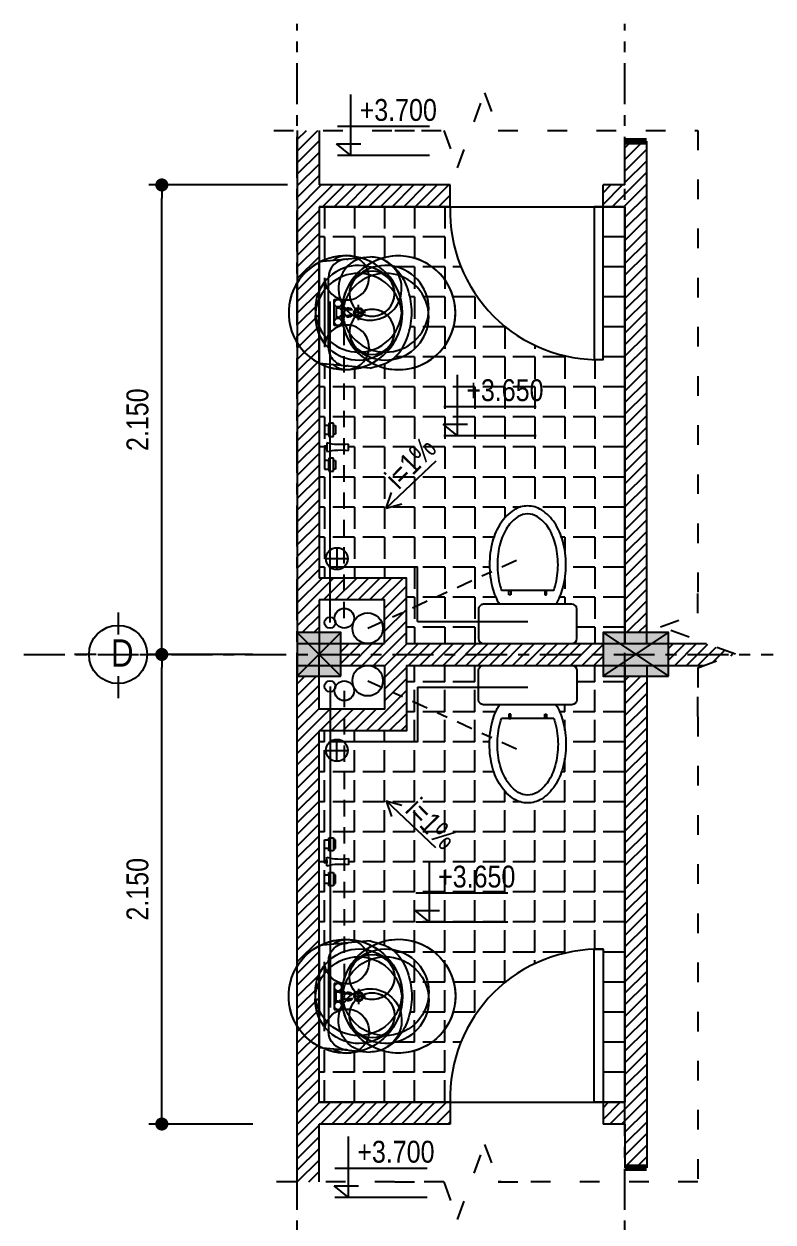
# Model space of a CAD drawing. Header units: millimetres. Extents: x -341 to 79, y 65 to 137.
# Drawn here: x -201.62 to -194.76, y 113.92 to 124.9 of the extents above; entities that cross this region are included whole.
import ezdxf

# ---------------------------------------------------------------- set-up
doc = ezdxf.new("R2010")
doc.units = ezdxf.units.MM
doc.header["$LTSCALE"] = 0.3
doc.header["$MEASUREMENT"] = 0
for name, pattern in [('ACAD_ISO03W100', [30, 12, -18]), ('CENTER', [2, 1.25, -0.25, 0.25, -0.25]), ('DASHDOTX2', [2, 1, -0.5, 0, -0.5]), ('DASHEDX2', [1.5, 1, -0.5])]:
    doc.linetypes.add(name, pattern=pattern)
doc.layers.get('0').update_dxf_attribs({"linetype": 'CONTINUOUS', "lineweight": 13})
doc.layers.get('DEFPOINTS').update_dxf_attribs({"linetype": 'CONTINUOUS', "lineweight": 13})
for name, color, linetype in [('CHU', 3, 'CONTINUOUS'), ('CHUSO', 141, 'CONTINUOUS'), ('HACTH', 8, 'CONTINUOUS'), ('HATCH', 8, 'CONTINUOUS'), ('KHUNG', 6, 'CONTINUOUS'), ('KT', 8, 'CONTINUOUS'), ('LAYER 1', 1, 'CONTINUOUS'), ('LAYER 7', 7, 'CONTINUOUS'), ('LAYER1', 1, 'CONTINUOUS'), ('LAYER3', 34, 'CONTINUOUS'), ('LAYER5', 5, 'CONTINUOUS'), ('LAYER7', 7, 'CONTINUOUS'), ('LAYER8', 8, 'CONTINUOUS'), ('ong', 5, 'CONTINUOUS'), ('THIETBI', 25, 'CONTINUOUS'), ('TUONG', 7, 'CONTINUOUS')]:
    doc.layers.add(name, color=color, linetype=linetype)
doc.styles.add('ATTR', font='romans.shx', dxfattribs={"width": 0.8, "height": 0.7})
doc.styles.add('HELVE-KT', font='VHELVCN.TTF')
doc.dimstyles.new('1-50', dxfattribs={"dimtxt": 0.2, "dimasz": 0.12, "dimexe": 0.12, "dimexo": 0.2, "dimgap": 0.12, "dimtad": 1, "dimdec": 3, "dimlfac": 0.5, "dimzin": 4, "dimdsep": 46, "dimtxsty": 'HELVE-KT', "dimblk1": 'DOT', "dimblk2": 'DOT', "dimsah": 1, "dimcen": -0.18, "dimadec": 3, "dimazin": 0, "dimtfac": 1, "dimtdec": 3, "dimtmove": 2, "dimatfit": 3, "dimldrblk": 'DOT', "dimfxl": 0, "dimtolj": 1, "dimtzin": 4, "dimarcsym": 0})

# ---------------------------------------------------------------- blocks, each defined once
blk = doc.blocks.new('TOILET')
at = {"layer": 'THIETBI', "linetype": 'Continuous'}
for p, q in [((2.25, 0), (-2.25, 0)), ((-2.5, -0.25), (-2.5, -1.75)), ((2.5, -1.75), (2.5, -0.25)), ((-2.25, -2), (2.25, -2)), ((-1.328885587445484, -2.699999999999932), (1.328885587445484, -2.699999999999989)), ((-0.9619002962733703, -2.476023252835319), (-0.9619002962733703, -2.701023903222449)), ((-0.8643275165757132, -2.476023252835319), (-0.9619002962733703, -2.476023252835319)), ((-0.9619002962733703, -2.701023903222449), (-0.8643275165757132, -2.701023903222449)), ((-0.8643275165757132, -2.701023903222449), (-0.8643275165757132, -2.476023252835319)), ((0.8619205168486133, -2.701023903222449), (0.8619205168486133, -2.476023252835319)), ((0.8619205168486133, -2.476023252835319), (0.959493296546043, -2.476023252835319)), ((0.959493296546043, -2.701023903222449), (0.8619205168486133, -2.701023903222449)), ((0.959493296546043, -2.476023252835319), (0.959493296546043, -2.701023903222449))]:
    blk.add_line(p, q, dxfattribs=at)
for centre, radius, start, end in [((-2.25, -0.25), 0.25, 90, 180), ((2.25, -0.25), 0.25, 0, 90), ((-2.25, -1.75), 0.25, 180, 270), ((2.25, -1.75), 0.25, 270, 0), ((1.337938406279363, -3.661379033137678), 3.234819193328465, 149.0965747149677, 164.9268623414033), ((-1.337938406280728, -3.661379033138246), 3.234819193329836, 15.07313765860166, 30.90342528502951), ((2.637457049974273, -4.011362538314529), 4.580641306093185, 164.9268623414104, 180.0000000000054), ((2.637457049974046, -4.011362538315211), 4.180641306093212, 164.9268623413889, 179.9999999999965), ((1.337938406279363, -3.661379033137166), 2.834819193328285, 160.1759760614096, 164.9268623413951), ((-1.337938406280728, -3.661379033138019), 2.834819193329868, 15.07313765856473, 19.82402393859776), ((-2.637457049976319, -4.011362538315325), 4.180641306095254, 5.063761851311246e-12, 15.07313765857124), ((-2.637457049976319, -4.0113625383147), 4.580641306095231, 359.9999999999972, 15.07313765858606), ((2.637457049976774, -4.011362538314927), 4.580641306095572, 180, 195.0731376585856), ((2.637457049976547, -4.011362538314529), 4.180641306095595, 180.0000000000051, 195.0731376585643), ((-2.6374570499745, -4.011362538314586), 4.180641306093665, 344.9268623413959, 359.9999999999953), ((-2.637457049974728, -4.011362538315325), 4.580641306093639, 344.9268623414112, 5.332585182154509e-12), ((1.337938406280728, -4.361346043491835), 3.234819193329827, 195.0731376585933, 213.0315475788831), ((1.337938406280728, -4.361346043491494), 2.834819193329956, 195.0731376585625, 213.0315475788917), ((-1.337938406279591, -4.36134604349229), 2.834819193328596, 326.9684524211129, 344.9268623413986), ((-1.337938406279591, -4.361346043492233), 3.234819193328677, 326.9684524211115, 344.9268623414048), ((0.5168646681931932, -4.895200544554314), 1.85545066632798, 213.0315475788863, 237.5002250693021), ((-0.5168646681929658, -4.89520054455437), 1.855450666327776, 302.4997749306895, 326.968452421117), ((0.5168646681929658, -4.8952005445542), 2.255450666327983, 213.0315475788855, 237.5002250693039), ((0, -5.706522592530462), 0.8934774074695488, 237.5002250693035, 270), ((0, -5.706522592530519), 0.8934774074695326, 270, 302.4997749306894), ((-0.5168646681929658, -4.8952005445542), 2.255450666327892, 302.4997749306941, 326.9684524211124), ((0, -5.706522592530348), 1.293477407469652, 237.5002250693031, 270), ((0, -5.706522592530519), 1.293477407469453, 270, 302.4997749307029)]:
    blk.add_arc(centre, radius, start, end, dxfattribs=at)
blk = doc.blocks.new('la')
at = {"layer": 'THIETBI', "linetype": 'Continuous'}
for p, q in [((-5933.44379870165, 607096.9278938042), (-5954.657236116378, 607330.2757053494)), ((-5700.095987156405, 607309.1017654629), (-5700.095987156405, 607252.294578268)), ((-5445.534738199225, 607330.2757053494), (-5466.748175613953, 607096.9278938042)), ((-5700.095987156405, 607278.0555106837), (-5734.787105645424, 607278.0555106837)), ((-5710.190800530276, 607249.5658061604), (-5715.470036458595, 607195.7922466656)), ((-5665.404868668316, 607278.0555106837), (-5700.095987156405, 607278.0555106837)), ((-5684.721937854214, 607195.7922466656), (-5690.001173785327, 607249.5658061604)), ((-5944.168579871206, 607224.2085182804), (-5944.168579871206, 607229.5737794738)), ((-5759.493611915408, 607200.4494683815), (-5715.012812269291, 607200.4494683815)), ((-5759.493611915408, 607183.478718451), (-5759.493611915408, 607200.4494683815)), ((-5719.692424225992, 607191.9640934139), (-5727.825761422886, 607191.9640934139)), ((-5685.179162046312, 607200.4494683815), (-5640.698362400195, 607200.4494683815)), ((-5672.366212892717, 607191.9640934139), (-5680.499550089611, 607191.9640934139)), ((-5640.698362400195, 607200.4494683815), (-5640.698362400195, 607183.478718451)), ((-5456.023394444397, 607229.5737794738), (-5456.023394444397, 607224.2085182804)), ((-5700.095987156405, 607139.3547686327), (-5859.314830218813, 607139.3547686327)), ((-5759.493611915408, 607166.5079685205), (-5759.493611915408, 607183.478718451)), ((-5700.095987156405, 607166.5079685205), (-5759.493611915408, 607166.5079685205)), ((-5727.825761422886, 607174.9933434834), (-5672.366212892717, 607174.9933434834)), ((-5725.552112052588, 607183.478718451), (-5716.678920921309, 607183.478718451)), ((-5640.698362400195, 607166.5079685205), (-5700.095987156405, 607166.5079685205)), ((-5540.87714409679, 607139.3547686327), (-5700.095987156405, 607139.3547686327)), ((-5674.639862261152, 607183.478718451), (-5683.513053392431, 607183.478718451)), ((-5640.698362400195, 607183.478718451), (-5640.698362400195, 607166.5079685205)), ((-5466.748175613953, 607096.9278938042), (-5933.44379870165, 607096.9278938042)), ((-5859.31483021858, 607122.3840186977), (-5540.877144096539, 607122.3840186978))]:
    blk.add_line(p, q, dxfattribs=at)
for centre, radius in [((-5700.095987156172, 607278.0555106841), 21.21343741315687), ((-5700.095987156172, 607278.0555106841), 16.9707499305255), ((-5742.522861982834, 607183.4787184515), 16.9707499305255), ((-5657.669112330441, 607183.4787184515), 16.9707499305255)]:
    blk.add_circle(centre, radius, dxfattribs=at)
for centre, radius, start, end in [((-5716.921617746491, 607277.7234812875), 198.3889853030901, 106.8298526196501, 126.1394149328383), ((-5698.920439606671, 607218.2127808502), 260.5626604476124, 90, 106.8298526196501), ((-5698.920439606671, 607218.2127808502), 260.5626604477563, 73.17014738034992, 90), ((-5680.919261464987, 607277.7234812875), 198.3889853030873, 53.86058506716174, 73.17014738034992), ((-5744.464750194129, 607315.4400154066), 151.686082919052, 126.1394149328383, 150.4377224630194), ((-5653.376129020144, 607315.4400154066), 151.686082919055, 29.56227753698059, 53.86058506716174), ((-5786.622446788613, 607339.3522209723), 103.2189295367069, 150.4377224630194, 180), ((-5611.218432424728, 607339.3522209723), 103.2189295367252, 0, 29.56227753698059), ((-5809.756896741826, 607330.2757053499), 144.9003393737205, 180, 190.3888578116886), ((-5786.622446788613, 607339.3522209723), 103.2189295367414, 180, 209.5622775369806), ((-5611.218432424728, 607339.3522209723), 103.2189295367332, 330.4377224630194, 0), ((-5744.464750194129, 607363.2644265287), 151.6860829190531, 209.5622775369806, 233.8605850671617), ((-5700.095987156172, 607232.2578273343), 20.03675093646151, 59.74728664221707, 120.2527133577829), ((-5653.376129020144, 607363.2644265287), 151.686082919052, 306.1394149328383, 330.4377224630194), ((-5859.31483021858, 607224.2085182809), 84.85374965263226, 180, 270), ((-5716.921617746491, 607400.9809606525), 198.3889853029024, 233.8605850671617, 253.1701473803499), ((-5698.920439606671, 607460.4916610897), 260.5626604475996, 253.1701473803499, 266.458658478582), ((-5719.692424225759, 607196.2067809005), 4.242687482640058, 270, 354.3929373133142), ((-5698.920439606671, 607460.4916610897), 260.5626604477354, 273.0264019199498, 286.8298526196501), ((-5680.499550089378, 607196.2067809005), 4.242687482625124, 185.6070626866857, 270), ((-5680.919261464987, 607400.9809606525), 198.3889853030186, 286.8298526196501, 306.1394149328383), ((-5540.877144096557, 607224.2085182809), 84.85374965263226, 270, 0), ((-5859.31483021858, 607224.2085182809), 101.8244995831652, 218.2452544057623, 270), ((-5540.877144096557, 607224.2085182809), 101.8244995831627, 270, 321.7547455942377)]:
    blk.add_arc(centre, radius, start, end, dxfattribs=at)
blk.add_spline([(-5445.534738204817, 607330.275705352), (-5488.399266112272, 607435.7992354915), (-5558.166908814947, 607489.0372223724), (-5649.338553096775, 607517.3672669327), (-5750.853421221862, 607517.367266933), (-5842.025065503458, 607489.0372223728), (-5911.792708206598, 607435.7992354913), (-5950.069890455718, 607366.4471325721), (-5954.657236119176, 607330.275705352)], degree=3, dxfattribs=at)
blk = doc.blocks.new('WALFCT1T')
for p, q in [((-5.5, -1), (-5, -1)), ((-5.5, -2), (-5.5, -1)), ((-2.5, -2), (-5.5, -2)), ((-5, -2), (-5, -2.5)), ((-5, -2.5), (-3, -2.5)), ((-3, -1), (-2.5, -1)), ((-3, -2.5), (-3, -2)), ((-2.5, -1), (-2.5, -2)), ((-1, -0.5), (1, -0.5)), ((2.5, -1), (3, -1)), ((2.5, -2), (2.5, -1)), ((5.5, -2), (2.5, -2)), ((3, -2), (3, -2.5)), ((3, -2.5), (5, -2.5)), ((5, -1), (5.5, -1)), ((5, -2.5), (5, -2)), ((5.5, -1), (5.5, -2)), ((0.75, -5.5), (-0.75, -5.5))]:
    blk.add_line(p, q)
for points in [[(-3, 0), (-3, -1), (-5, -1), (-5, 0)], [(-0.25, -0.5), (-0.25, 0), (0.25, 0), (0.25, -0.5)], [(5, 0), (5, -1), (3, -1), (3, 0)]]:
    blk.add_lwpolyline(points, close=True)
for centre, radius, start, end in [((-13.26580000000001, -3.619500000000016), 12.65625, 351.4554000000001, 14.26943), ((13.26579999999998, -3.619500000000016), 12.65624, 165.7306, 188.5446)]:
    blk.add_arc(centre, radius, start, end)
at = {"style": 'ATTR', "width": 0.8, "flags": 9}
blk.add_attdef('ESTCODE', (0, 0), '', height=0.7, dxfattribs=at)
blk = doc.blocks.new('_DOT')
at = {"color": 0, "linetype": 'ByBlock'}
blk.add_line((-0.5, 0), (-1, 0), dxfattribs=at)
at = {"color": 0, "linetype": 'ByBlock', "const_width": 0.5}
blk.add_lwpolyline([(-0.25, 0, 1), (0.25, 0, 1)], format="xyb", close=True, dxfattribs=at)
blk = doc.blocks.new('*D56')
at = {"layer": 'DEFPOINTS', "color": 0, "lineweight": -2, "ltscale": 5}
for p in [(-200.3608804230507, 119.1224448244695), (-199.3268594766605, 119.1224448244695), (-199.3268594766605, 114.8224448245393)]:
    blk.add_point(p, dxfattribs=at)
at = {"layer": 'LAYER 1', "color": 0, "lineweight": -2, "ltscale": 5}
for p, q in [((-199.5268594766605, 119.1224448244695), (-200.4808804230507, 119.1224448244695)), ((-200.3608804230507, 114.9424448245393), (-200.3608804230507, 119.0024448244695)), ((-199.5268594766605, 114.8224448245393), (-200.4808804230507, 114.8224448245393))]:
    blk.add_line(p, q, dxfattribs=at)
at = {"layer": 'LAYER 1', "color": 0, "lineweight": -2, "ltscale": 5, "xscale": 0.12, "yscale": 0.12, "zscale": 0.12}
for p, rotation in [((-200.3608804230507, 119.1224448244695), 90), ((-200.3608804230507, 114.8224448245393), 270)]:
    blk.add_blockref('_DOT', p, dxfattribs=dict(at, rotation=rotation))
at = {"layer": 'LAYER 1', "color": 0, "ltscale": 5, "insert": (-200.5830137563841, 116.9724448245044), "char_height": 0.2, "attachment_point": 5, "rotation": 90, "style": 'HELVE-KT'}
blk.add_mtext('\\A1;2.150', dxfattribs=at)
blk = doc.blocks.new('*D57')
at = {"layer": 'DEFPOINTS', "color": 0, "lineweight": -2, "ltscale": 5}
for p in [(-200.3608804230507, 123.4224448246325), (-199.0106890006618, 123.4224448246325), (-199.3268594766605, 119.1224448244695)]:
    blk.add_point(p, dxfattribs=at)
at = {"layer": 'LAYER 1', "color": 0, "lineweight": -2, "ltscale": 5}
for p, q in [((-199.2106890006618, 123.4224448246325), (-200.4808804230507, 123.4224448246325)), ((-200.3608804230507, 119.2424448244695), (-200.3608804230507, 123.3024448246325)), ((-199.5268594766605, 119.1224448244695), (-200.4808804230507, 119.1224448244695))]:
    blk.add_line(p, q, dxfattribs=at)
at = {"layer": 'LAYER 1', "color": 0, "lineweight": -2, "ltscale": 5, "xscale": 0.12, "yscale": 0.12, "zscale": 0.12}
for p, rotation in [((-200.3608804230507, 123.4224448246325), 90), ((-200.3608804230507, 119.1224448244695), 270)]:
    blk.add_blockref('_DOT', p, dxfattribs=dict(at, rotation=rotation))
at = {"layer": 'LAYER 1', "color": 0, "ltscale": 5, "insert": (-200.5830137563841, 121.2724448245509), "char_height": 0.2, "attachment_point": 5, "rotation": 90, "style": 'HELVE-KT'}
blk.add_mtext('\\A1;2.150', dxfattribs=at)

msp = doc.modelspace()

# ---------------------------------------------------------------- hatches: boundary and pattern name
at = {"layer": 'HATCH', "ltscale": 5}
h = msp.add_hatch(dxfattribs=at)
h.set_pattern_fill('ANSI31', color=256, scale=0.6, style=0)
h.set_pattern_definition([(45, (-199.1207588231676, 114.2923086687599), (-0.05303300858899106, 0.05303300858899106), [])])
h.paths.add_polyline_path([(-198.1207588232694, 119.8224448245975), (-198.9207588231996, 119.8224448246557), (-198.9207588232141, 123.222444824679), (-197.7207588232461, 123.2224448247372), (-197.7207588232316, 123.4224448246325), (-198.9207588231996, 123.4224448246325), (-198.9207588232141, 123.9222299846962), (-199.1207588231676, 123.9222299846962), (-199.1207588231385, 119.3224448245975), (-198.9207588232141, 119.3224448245393), (-198.9207588231996, 119.6224448245859), (-198.3207588232374, 119.6224448245859), (-198.3207588232374, 119.2224448245626), (-198.7207588231297, 119.2224448245626), (-198.7207588231297, 119.0224448244928), (-198.3207588232083, 119.0224448244928), (-198.3207588232374, 118.6224448244695), (-198.9207588232141, 118.6224448244695), (-198.9207588231996, 118.9224448246325), (-199.120758823153, 118.9224448246325), (-199.1207588231385, 114.2923086687599), (-198.9207588231996, 114.2923086687599), (-198.9207588231996, 114.8224448245975), (-197.7207588232461, 114.8224448245393), (-197.7207588232461, 115.0224448244928), (-198.9207588232141, 115.022444824551), (-198.9207588231996, 118.4224448245743), (-198.120758823284, 118.4224448245743), (-198.1207588232694, 119.022444824551), (-196.3207588232083, 119.0224448244346), (-196.3207588232229, 119.2224448245626), (-198.120758823284, 119.2224448246208)])
h.paths.add_polyline_path([(-195.9207588231996, 118.9224448246325), (-196.1207588231676, 118.9224448246325), (-196.1207588231676, 115.0224448244928), (-196.320758823121, 115.0224448244928), (-196.3207588231064, 114.8224448245975), (-196.120758823153, 114.8224448245393), (-196.120758823153, 114.422444824516), (-195.9207588231996, 114.422444824516), (-195.9207588231996, 114.8224448245393)])
h.paths.add_polyline_path([(-195.9207588231996, 123.4224448246325), (-195.9207588231996, 123.822444824714), (-196.120758823153, 123.8224448245975), (-196.120758823153, 123.4224448246907), (-196.3207588231064, 123.4224448245743), (-196.3207588230919, 123.2224448245626), (-196.1207588231385, 123.2224448245044), (-196.120758823153, 119.3224448245393), (-195.920758823185, 119.3224448245393)])
h.paths.add_polyline_path([(-195.3728885183421, 119.2224448245626), (-195.7207588232461, 119.2224448245626), (-195.7207588232461, 119.022444824551), (-195.3938615766868, 119.0224448244928), (-195.1086273055892, 119.1262616089454)])
at = {"layer": 'LAYER8', "lineweight": -2, "ltscale": 0.08}
h = msp.add_hatch(color=256, dxfattribs=at)
h.paths.add_polyline_path([(-198.9207588230832, 119.1224448245859), (-199.1207588230366, 119.3224448244229), (-199.120758823153, 118.922444824516)])
h.paths.add_polyline_path([(-198.9207588231996, 119.1224448245859), (-199.1207588230366, 118.9224448246325), (-198.7207588228969, 118.9224448246325)])
h.paths.add_polyline_path([(-198.7207588231297, 119.3224448244229), (-198.9207588230832, 119.1224448245859), (-198.7207588231297, 118.9224448246325)])
h.paths.add_polyline_path([(-198.7207588231297, 119.3224448245393), (-199.1207588230366, 119.3224448245393), (-198.9207588230832, 119.1224448245859)])
h = msp.add_hatch(color=256, dxfattribs=at)
h.paths.add_polyline_path([(-196.3207588231064, 119.3224448245393), (-196.3207588233393, 118.922444824516), (-196.0207588232927, 119.1224448245859)])
h.paths.add_polyline_path([(-196.0207588232927, 119.1224448245859), (-195.7207588232461, 119.3224448245393), (-196.3207588231064, 119.3224448245393)])
h.paths.add_polyline_path([(-196.3207588232229, 118.9224448246325), (-195.7207588231297, 118.9224448246325), (-196.0207588232927, 119.1224448245859)])
h.paths.add_polyline_path([(-196.0207588231763, 119.1224448245859), (-195.7207588231297, 118.922444824516), (-195.7207588231297, 119.3224448245393)])
at = {"layer": 'THIETBI', "ltscale": 5}
h = msp.add_hatch(dxfattribs=at)
h.set_pattern_fill('ANGLE', color=256, angle=90, style=0)
h.set_pattern_definition([(270, (-196.120758823153, 123.222444824679), (-0.275, 1.683889348827611e-17), [0.2, -0.075]), (180, (-196.120758823153, 123.222444824679), (0, 0.275), [0.2, -0.075])])
edge = h.paths.add_edge_path()
edge.add_line((-198.1207588232694, 119.222444824679), (-198.1207588232694, 119.8224448247722))
edge.add_line((-198.1207588232694, 119.8224448246557), (-198.9207588231996, 119.8224448246557))
edge.add_line((-198.9207588231996, 119.8224448246557), (-198.9207588230832, 121.7874870947937))
edge.add_line((-198.9207588230832, 121.7874870947937), (-198.4541339075998, 121.7450666454762))
edge.add_spline(control_points=[(-198.4541339075998, 121.7450666454762), (-198.3779729503779, 121.7649929079136), (-198.2431285638934, 121.8002727250943), (-198.1249771525957, 121.9721152233334), (-198.0697864522565, 122.1549235443028), (-198.0699415945321, 122.3529879027421), (-198.1245550654469, 122.5383371592408), (-198.2306922180917, 122.6811570879447), (-198.3523873980496, 122.7555877287315), (-198.4297492262315, 122.761460511517), (-198.4541339075998, 122.7633116303852)], knot_values=[0, 0, 0, 0, 113.8972482804107, 201.6571891156827, 297.1289658135357, 398.6438339386224, 494.115610636184, 581.8755514722499, 661.0895455658089, 697.5507014357958, 697.5507014357958, 697.5507014357958, 697.5507014357958], degree=3, periodic=0)
edge.add_line((-198.4541339075998, 122.7633116303852), (-198.920758823316, 122.7208911809514))
edge.add_line((-198.920758823316, 122.7208911809514), (-198.920758823316, 123.222444824679))
edge.add_line((-198.920758823316, 123.222444824679), (-197.7207588232461, 123.222444824679))
edge.add_arc((-196.3607588231437, 123.1824448247582), 1.360588108263953, 538.3153156843376, 631.6846843193015)
edge.add_line((-196.3207588231064, 121.8224448245393), (-196.3207588232229, 123.2224448245626))
edge.add_line((-196.3207588232229, 123.222444824679), (-196.120758823153, 123.222444824679))
edge.add_line((-196.120758823153, 123.222444824679), (-196.120758823153, 119.3224448246557))
edge.add_line((-196.120758823153, 119.3224448246557), (-196.3207588232229, 119.3224448246557))
edge.add_line((-196.3207588232229, 119.3224448245393), (-196.3207588232229, 119.2224448245626))
edge.add_line((-196.3207588232229, 119.2224448245626), (-196.6014134482587, 119.2224448245626))
edge.add_ellipse((-196.6053516948935, 119.2674448247209), major_axis=(-0.03181980519183321, -0.03181980519183321), ratio=0.9999999987998788, start_angle=45.00000003438093, end_angle=134.9999999656191)
edge.add_line((-196.5603516947351, 119.267444825303), (-196.5603516950844, 119.5374448253216))
edge.add_ellipse((-196.6053516948935, 119.5374448247396), major_axis=(-0.03181980515364558, -0.03181980515364557), ratio=0.9999999986131138, start_angle=134.9999999602686, end_angle=225.0000000397314)
edge.add_line((-196.6053516954755, 119.5824448247815), (-196.75157521587, 119.5824448247815))
edge.add_ellipse((-197.2511806082087, 119.8814930508753), major_axis=(-0.4117252673805351, -0.411725267380535), ratio=0.9999999968645723, start_angle=104.0965746727707, end_angle=119.9268622637728)
edge.add_ellipse((-197.4850939641813, 119.9444900817845), major_axis=(-0.5830204568924238, -0.5830204568924233), ratio=0.999999998837754, start_angle=119.9268623122063, end_angle=134.9999999667041)
edge.add_ellipse((-197.4850939641813, 119.9444900817845), major_axis=(-0.5830204568924255, 0.5830204568924255), ratio=0.9999999988377523, start_angle=225.0000000332959, end_angle=240.0731376877937)
edge.add_ellipse((-197.2511806082087, 120.0074871126937), major_axis=(-0.4117252656655092, -0.4117252656655091), ratio=0.9999999969642844, start_angle=150.0731375861138, end_angle=168.0315475479937)
edge.add_ellipse((-197.1033873353493, 120.1035809229735), major_axis=(-0.2870720030291142, -0.2870720030291141), ratio=0.9999999990923838, start_angle=168.0315475713212, end_angle=192.5002250834314)
edge.add_ellipse((-197.0103516950378, 120.2496188916641), major_axis=(-0.1646327962888779, -0.1646327962888779), ratio=0.9999999992607727, start_angle=192.5002250840912, end_angle=225.0000000211773)
edge.add_ellipse((-197.0103516950378, 120.2496188916641), major_axis=(-0.1646327962888779, 0.1646327962888779), ratio=0.9999999992607727, start_angle=314.9999999788227, end_angle=347.4997749159088)
edge.add_ellipse((-196.9173160547264, 120.1035809229735), major_axis=(-0.2870720030291142, 0.2870720030291142), ratio=0.9999999990923826, start_angle=347.4997749165686, end_angle=371.9684524286787)
edge.add_ellipse((-196.769522781867, 120.0074871126937), major_axis=(-0.4117252656655093, 0.4117252656655093), ratio=0.9999999969642842, start_angle=11.96845245200624, end_angle=29.92686241388616)
edge.add_ellipse((-196.5356094258944, 119.9444900817845), major_axis=(-0.5830204568924238, -0.5830204568924233), ratio=0.999999998837754, start_angle=-60.07313768779372, end_angle=-45.0000000332959)
edge.add_ellipse((-196.5356094258944, 119.9444900817845), major_axis=(-0.5830204568924255, 0.5830204568924255), ratio=0.9999999988377523, start_angle=45.00000003329593, end_angle=60.07313768779376)
edge.add_ellipse((-196.769522781867, 119.8814930508753), major_axis=(-0.4117252673805337, 0.4117252673805337), ratio=0.9999999968645755, start_angle=60.07313773622711, end_angle=75.90342532722924)
edge.add_line((-197.2691281742057, 119.5824448247815), (-197.415351695415, 119.5824448247815))
edge.add_ellipse((-197.4153516951822, 119.5374448247396), major_axis=(-0.03181980519183321, -0.03181980519183321), ratio=0.9999999987998788, start_angle=225.0000000343809, end_angle=314.9999999656191)
edge.add_line((-197.4603516952241, 119.5374448228769), (-197.4603516952241, 119.2674448268164))
edge.add_ellipse((-197.4153516951822, 119.2674448247209), major_axis=(-0.03181980519183319, 0.03181980519183319), ratio=0.9999999987998787, start_angle=45.00000003438094, end_angle=134.9999999656191)
edge.add_line((-197.4192899421662, 119.222444824679), (-198.1207588232694, 119.222444824679))
edge = h.paths.add_edge_path(flags=16)
edge.add_ellipse((-198.7252099345544, 121.5506195036371), major_axis=(-0.3579728083656821, 0.3579728083656821), ratio=0.999999999898956, start_angle=120.73057000353941, end_angle=143.5446000034201, ccw=False)
edge.add_line((-198.8499899346255, 121.0599882748585), (-198.8499899345091, 121.0299875031134))
edge.add_line((-198.8499899345091, 121.0299875031134), (-198.8699899346441, 121.0299875031134))
edge.add_line((-198.8699899346441, 121.0299875031134), (-198.8699899346441, 121.0099875030948))
edge.add_line((-198.8699899346441, 121.0099875030948), (-198.8499899347419, 121.0099875030948))
edge.add_line((-198.8499899347419, 121.0099875030948), (-198.8499899346255, 120.9799863213349))
edge.add_ellipse((-198.7252099345544, 120.4893555025712), major_axis=(-0.3579725254098162, -0.3579725254098162), ratio=0.999999999893888, start_angle=216.4554000032152, end_angle=239.2693999915702, ccw=False)
edge.add_line((-198.6499899344392, 120.9899857291395), (-198.6499860847009, 121.0499894213073))
h.paths.add_polyline_path([(-198.7699899346674, 121.2199875032904), (-198.789989934686, 121.2199875032904), (-198.789989934686, 121.239987503309), (-198.8299899346069, 121.239987503309), (-198.8299899346069, 121.2199875032904), (-198.8699899346441, 121.2199875032904), (-198.8699899346441, 121.1399875032159), (-198.8299899346069, 121.1399875032159), (-198.8299899346069, 121.1199875031973), (-198.789989934686, 121.1199875031973), (-198.789989934686, 121.1399875032159), (-198.769989934551, 121.1399875032159)], flags=16)
h.paths.add_polyline_path([(-198.7699899346674, 120.8999875029924), (-198.789989934686, 120.8999875029924), (-198.789989934686, 120.919987503011), (-198.8299899346069, 120.919987503011), (-198.8299899346069, 120.8999875029924), (-198.8699899346441, 120.8999875029924), (-198.8699899346441, 120.8199875029179), (-198.8299899346069, 120.8199875029179), (-198.8299899346069, 120.7999875028992), (-198.789989934686, 120.7999875028992), (-198.7899899345696, 120.8199875029179), (-198.7699899344346, 120.8199875029179)], flags=16)
h.paths.add_polyline_path([(-198.7574160808338, 120.100194398002, 1), (-198.7574160808338, 119.9001943979321, 1)], flags=16)
h = msp.add_hatch(dxfattribs=at)
h.set_pattern_fill('ANGLE', color=256, angle=90, style=0)
h.set_pattern_definition([(90, (-196.120758823153, 115.0224448244928), (-0.275, 1.683889348827611e-17), [0.2, -0.075]), (180, (-196.120758823153, 115.0224448244928), (-3.367778697655222e-17, -0.275), [0.2, -0.075])])
edge = h.paths.add_edge_path()
edge.add_line((-198.1207588232694, 119.0224448244928), (-198.1207588232694, 118.4224448243996))
edge.add_line((-198.1207588232694, 118.422444824516), (-198.9207588231996, 118.422444824516))
edge.add_line((-198.9207588231996, 118.422444824516), (-198.9207588230832, 116.4574025543781))
edge.add_line((-198.9207588230832, 116.4574025543781), (-198.4541339075998, 116.4998230036956))
edge.add_spline(control_points=[(-198.4541339075998, 116.4998230036956), (-198.3779729503779, 116.4798967412582), (-198.2431285638934, 116.4446169240775), (-198.1249771525957, 116.2727744258383), (-198.0697864522565, 116.089966104869), (-198.0699415945321, 115.8919017464297), (-198.1245550654469, 115.706552489931), (-198.2306922180917, 115.5637325612271), (-198.3523873980496, 115.4893019204403), (-198.4297492262315, 115.4834291376548), (-198.4541339075998, 115.4815780187866)], knot_values=[0, 0, 0, 0, 113.8972482804107, 201.6571891156827, 297.1289658135357, 398.6438339386224, 494.115610636184, 581.8755514722499, 661.0895455658089, 697.5507014357958, 697.5507014357958, 697.5507014357958, 697.5507014357958], degree=3, periodic=0)
edge.add_line((-198.4541339075998, 115.4815780187866), (-198.920758823316, 115.5239984682204))
edge.add_line((-198.920758823316, 115.5239984682204), (-198.920758823316, 115.0224448244928))
edge.add_line((-198.920758823316, 115.0224448244928), (-197.7207588232461, 115.0224448244928))
edge.add_arc((-196.3607588231437, 115.0624448244136), 1.360588108263953, 88.31531568069852, 181.6846843156624, ccw=False)
edge.add_line((-196.3207588231064, 116.4224448246325), (-196.3207588232229, 115.0224448246092))
edge.add_line((-196.3207588232229, 115.0224448244928), (-196.120758823153, 115.0224448244928))
edge.add_line((-196.120758823153, 115.0224448244928), (-196.120758823153, 118.922444824516))
edge.add_line((-196.120758823153, 118.922444824516), (-196.3207588232229, 118.922444824516))
edge.add_line((-196.3207588232229, 118.9224448246325), (-196.3207588232229, 119.0224448246092))
edge.add_line((-196.3207588232229, 119.0224448246092), (-196.6014134482587, 119.0224448246092))
edge.add_ellipse((-196.6053516948935, 118.9774448244509), major_axis=(-0.03181980519183321, 0.03181980519183321), ratio=0.9999999987998788, start_angle=225.0000000343809, end_angle=314.99999996561905, ccw=False)
edge.add_line((-196.5603516947351, 118.9774448238688), (-196.5603516950844, 118.7074448238502))
edge.add_ellipse((-196.6053516948935, 118.7074448244322), major_axis=(-0.03181980515364558, 0.03181980515364557), ratio=0.9999999986131138, start_angle=134.9999999602686, end_angle=225.0000000397314, ccw=False)
edge.add_line((-196.6053516954755, 118.6624448243903), (-196.75157521587, 118.6624448245067))
edge.add_ellipse((-197.2511806082087, 118.3633965982964), major_axis=(-0.4117252673805351, 0.411725267380535), ratio=0.9999999968645723, start_angle=240.07313773622718, end_angle=255.9034253272293, ccw=False)
edge.add_ellipse((-197.4850939641813, 118.3003995673873), major_axis=(-0.5830204568924238, 0.5830204568924233), ratio=0.999999998837754, start_angle=225.0000000332959, end_angle=240.0731376877937, ccw=False)
edge.add_ellipse((-197.4850939641813, 118.3003995673873), major_axis=(-0.5830204568924255, -0.5830204568924255), ratio=0.9999999988377523, start_angle=119.92686231220631, end_angle=134.9999999667041, ccw=False)
edge.add_ellipse((-197.2511806082087, 118.2374025364781), major_axis=(-0.4117252656655092, 0.4117252656655091), ratio=0.9999999969642844, start_angle=191.9684524520063, end_angle=209.9268624138862, ccw=False)
edge.add_ellipse((-197.1033873353493, 118.1413087261982), major_axis=(-0.2870720030291142, 0.2870720030291141), ratio=0.9999999990923838, start_angle=167.4997749165686, end_angle=191.9684524286788, ccw=False)
edge.add_ellipse((-197.0103516950378, 117.9952707575077), major_axis=(-0.1646327962888779, 0.1646327962888779), ratio=0.9999999992607727, start_angle=134.9999999788227, end_angle=167.4997749159088, ccw=False)
edge.add_ellipse((-197.0103516950378, 117.9952707575077), major_axis=(-0.1646327962888779, -0.1646327962888779), ratio=0.9999999992607727, start_angle=12.500225084091198, end_angle=45.0000000211773, ccw=False)
edge.add_ellipse((-196.9173160547264, 118.1413087261982), major_axis=(-0.2870720030291142, -0.2870720030291142), ratio=0.9999999990923826, start_angle=-11.968452428678688, end_angle=12.500225083431417, ccw=False)
edge.add_ellipse((-196.769522781867, 118.2374025364781), major_axis=(-0.4117252656655093, -0.4117252656655093), ratio=0.9999999969642842, start_angle=330.07313758611383, end_angle=348.03154754799374, ccw=False)
edge.add_ellipse((-196.5356094258944, 118.3003995673873), major_axis=(-0.5830204568924238, 0.5830204568924233), ratio=0.999999998837754, start_angle=405.0000000332959, end_angle=420.07313768779375, ccw=False)
edge.add_ellipse((-196.5356094258944, 118.3003995673873), major_axis=(-0.5830204568924255, -0.5830204568924255), ratio=0.9999999988377523, start_angle=299.92686231220625, end_angle=314.9999999667041, ccw=False)
edge.add_ellipse((-196.769522781867, 118.3633965982964), major_axis=(-0.4117252673805337, -0.4117252673805337), ratio=0.9999999968645755, start_angle=284.09657467277077, end_angle=299.9268622637729, ccw=False)
edge.add_line((-197.2691281742057, 118.6624448243903), (-197.415351695415, 118.6624448243903))
edge.add_ellipse((-197.4153516951822, 118.7074448244322), major_axis=(-0.03181980519183321, 0.03181980519183321), ratio=0.9999999987998788, start_angle=45.00000003438089, end_angle=134.9999999656191, ccw=False)
edge.add_line((-197.4603516952241, 118.7074448262949), (-197.4603516952241, 118.9774448223554))
edge.add_ellipse((-197.4153516951822, 118.9774448244509), major_axis=(-0.03181980519183319, -0.03181980519183319), ratio=0.9999999987998787, start_angle=225.0000000343809, end_angle=314.99999996561905, ccw=False)
edge.add_line((-197.4192899421662, 119.0224448244928), (-198.1207588232694, 119.0224448244928))
edge = h.paths.add_edge_path(flags=16)
edge.add_ellipse((-198.7252099345544, 116.6942701455347), major_axis=(-0.3579728083656821, -0.3579728083656821), ratio=0.999999999898956, start_angle=216.4553999965799, end_angle=239.2694299964606)
edge.add_line((-198.8499899346255, 117.1849013743133), (-198.8499899345091, 117.2149021460584))
edge.add_line((-198.8499899345091, 117.2149021460584), (-198.8699899346441, 117.2149021460584))
edge.add_line((-198.8699899346441, 117.2149021460584), (-198.8699899346441, 117.234902146077))
edge.add_line((-198.8699899346441, 117.234902146077), (-198.8499899347419, 117.234902146077))
edge.add_line((-198.8499899347419, 117.234902146077), (-198.8499899346255, 117.2649033278369))
edge.add_ellipse((-198.7252099345544, 117.7555341466006), major_axis=(-0.3579725254098162, 0.3579725254098162), ratio=0.999999999893888, start_angle=120.7306000084298, end_angle=143.5445999967848)
edge.add_line((-198.6499899344392, 117.2549039200323), (-198.6499860847009, 117.1949002278645))
h.paths.add_polyline_path([(-198.7699899346674, 117.0249021458814), (-198.789989934686, 117.0249021458814), (-198.789989934686, 117.0049021458628), (-198.8299899346069, 117.0049021458628), (-198.8299899346069, 117.0249021458814), (-198.8699899346441, 117.0249021458814), (-198.8699899346441, 117.1049021459559), (-198.8299899346069, 117.1049021459559), (-198.8299899346069, 117.1249021459745), (-198.789989934686, 117.1249021459745), (-198.789989934686, 117.1049021459559), (-198.769989934551, 117.1049021459559)], flags=16)
h.paths.add_polyline_path([(-198.7699899346674, 117.3449021461794), (-198.789989934686, 117.3449021461794), (-198.789989934686, 117.3249021461608), (-198.8299899346069, 117.3249021461608), (-198.8299899346069, 117.3449021461794), (-198.8699899346441, 117.3449021461794), (-198.8699899346441, 117.4249021462539), (-198.8299899346069, 117.4249021462539), (-198.8299899346069, 117.4449021462726), (-198.789989934686, 117.4449021462726), (-198.7899899345696, 117.4249021462539), (-198.7699899344346, 117.4249021462539)], flags=16)
h.paths.add_polyline_path([(-198.7574160808338, 118.1446952511698, -1), (-198.7574160808338, 118.3446952512397, -1)], flags=16)

# ---------------------------------------------------------------- linework, layer by layer
at = {"layer": 'CHU'}
for points in [[(-200.7608804230449, 119.5057781577718), (-200.7608804230449, 119.3057781578183)], [(-200.9608804230565, 119.1224448244695), (-201.1608804230391, 119.1224448244695)], [(-200.5608804230478, 119.1224448244695), (-200.3608804230507, 119.1224448244695)], [(-200.7608804230449, 118.922444824516), (-200.7608804230449, 118.7224448244462)]]:
    msp.add_lwpolyline(points, dxfattribs=at)
msp.add_circle((-200.7608804230449, 119.1224448244695), 0.2666666666666667, dxfattribs=at)
at = {"layer": 'HACTH', "lineweight": -2, "ltscale": 0.08}
for centre in [(-198.8201075425257, 119.4144556688547), (-198.8201075425257, 118.8304339800843)]:
    msp.add_circle(centre, 0.05070333629768892, dxfattribs=at)
at = {"layer": 'HATCH', "linetype": 'CENTER'}
for points in [[(-199.120758823153, 111.3374850612974), (-199.120758823153, 124.8967936196506)], [(-196.120758823153, 111.3374850612974), (-196.120758823153, 124.8967936196506)], [(-201.6231279320102, 119.1224448244695), (-194.7638620247356, 119.1224448244695)]]:
    msp.add_lwpolyline(points, dxfattribs=at)
at = {"layer": 'KHUNG', "linetype": 'Continuous', "ltscale": 0.08}
for points in [[(-198.8201075425257, 119.4144556688547), (-198.8201075425257, 122.3541891375925)], [(-198.0201075426537, 119.4230961050386), (-198.0201075426537, 119.9230961050386), (-198.8201075425257, 119.9230961050386)], [(-198.0201075425955, 119.4230961050386), (-197.0103516949796, 119.4230961050386)], [(-198.8201075425257, 118.8304339800843), (-198.8201075425257, 115.8907005113464)], [(-198.0201075426537, 118.8217935439004), (-198.0201075426537, 118.3217935439004), (-198.8201075425257, 118.3217935439004)], [(-198.0201075425955, 118.8217935439004), (-197.0103516949796, 118.8217935439004)]]:
    msp.add_lwpolyline(points, dxfattribs=at)
at = {"layer": 'LAYER 1', "ltscale": 5}
for p, q in [((-198.7574160808338, 120.1001943978856), (-198.7574160808338, 119.9001943979321)), ((-198.8574160808105, 120.0001943979088), (-198.6574160808571, 120.0001943979088)), ((-198.7574160808338, 118.1446952511698), (-198.7574160808338, 118.3446952512397)), ((-198.8574160808105, 118.2446952511465), (-198.6574160808571, 118.2446952511465))]:
    msp.add_line(p, q, dxfattribs=at)
for points in [[(-197.850576026108, 120.8938645070095), (-198.3074053702051, 120.4627189299001)], [(-198.3074053702051, 120.4627189299001), (-198.2588694536001, 120.6056830682584)], [(-198.3074053702051, 120.4627189298419), (-198.161874881863, 120.5029104342477)], [(-197.850576026108, 117.3510251419295), (-198.3074053702051, 117.7821707190389)], [(-198.3074053702051, 117.7821707190389), (-198.2588694536001, 117.6392065806805)], [(-198.3074053702051, 117.7821707190971), (-198.161874881863, 117.7419792146913)]]:
    msp.add_lwpolyline(points, dxfattribs=at)
for centre in [(-198.7574160808338, 120.0001943979088), (-198.7574160808338, 118.2446952511465)]:
    msp.add_circle(centre, 0.1, dxfattribs=at)
at = {"layer": 'LAYER 7', "linetype": 'ACAD_ISO03W100', "ltscale": 0.05}
for points in [[(-198.2274250006933, 123.9222299846962), (-197.7794812389232, 123.9222299846962), (-197.6544812389232, 123.5787953072951), (-197.4044812389232, 124.2656646620973), (-197.2794812389232, 123.9222299846962), (-196.8315374771385, 123.9222299846962)], [(-199.3339053657594, 123.9222299846962), (-197.7794812389232, 123.9222299846962)], [(-197.2794812389232, 123.9222299846962), (-195.4520619829757, 123.9222299846962), (-195.4520619829757, 119.5012616090036)], [(-195.4520619829757, 118.5533178472335), (-195.4520619829757, 119.0012616090036), (-195.1086273055746, 119.1262616090036), (-195.7954966603768, 119.3762616090036), (-195.4520619829757, 119.5012616090036), (-195.4520619829757, 119.9492053707738)], [(-195.4520619829757, 119.0012616090036), (-195.4520619829757, 114.2923086687599), (-197.2797611052277, 114.2923086687599)], [(-198.2274250006933, 114.291539742416), (-197.7794812389232, 114.291539742416), (-197.6544812389232, 113.9481050650149), (-197.4044812389232, 114.6349744198171), (-197.2794812389232, 114.291539742416), (-196.8315374771385, 114.291539742416)], [(-197.7797611052277, 114.2923086687599), (-199.4269826502762, 114.2923086687599)]]:
    msp.add_lwpolyline(points, dxfattribs=at)
at = {"layer": 'LAYER1', "linetype": 'Continuous', "ltscale": 0.05}
for points in [[(-198.6325533359243, 124.2497586338224), (-198.6325533359243, 123.6941451455725)], [(-198.7535754647299, 123.9598147716981), (-197.909906371516, 123.9598147716981)], [(-198.7604616222864, 123.7977232407222), (-198.5374146967854, 123.7977232407222)], [(-198.6325533359243, 123.6941451455725), (-198.7604616222864, 123.7977232407222)], [(-198.7535754647299, 123.6941451455725), (-197.909906371516, 123.6941451455725)], [(-197.6559659826792, 121.6834784581817), (-197.6559659826792, 121.1278649699317)], [(-197.7769881114848, 121.3935345960573), (-196.9333190182709, 121.3935345960573)], [(-197.7838742690413, 121.2314430650815), (-197.5608273435403, 121.2314430650815)], [(-197.6559659826792, 121.1278649699317), (-197.7838742690413, 121.2314430650815)], [(-197.7769881114848, 121.1278649699317), (-196.9333190182709, 121.1278649699317)], [(-197.9138820928104, 117.2289532536899), (-197.9138820928104, 116.6733397654399)], [(-198.034904221616, 116.9390093915655), (-197.191235128402, 116.9390093915655)], [(-198.0417903791725, 116.7769178605897), (-197.8187434536715, 116.7769178605897)], [(-197.9138820928104, 116.6733397654399), (-198.0417903791725, 116.7769178605897)], [(-198.034904221616, 116.6733397654399), (-197.191235128402, 116.6733397654399)], [(-198.6539812258464, 114.7092806980738), (-198.6539812258464, 114.1536672098238)], [(-198.775003354652, 114.4193368359494), (-197.931334261438, 114.4193368359494)], [(-198.7818895122084, 114.2572453049735), (-198.5588425867075, 114.2572453049735)], [(-198.6539812258464, 114.1536672098238), (-198.7818895122084, 114.2572453049735)], [(-198.775003354652, 114.1536672098238), (-197.931334261438, 114.1536672098238)]]:
    msp.add_lwpolyline(points, dxfattribs=at)
at = {"layer": 'LAYER5', "color": 163, "linetype": 'Continuous'}
for p, q in [((-197.7207588232461, 123.2224448263088), (-196.3207588231064, 123.2224448263088)), ((-197.7207588232461, 115.0224448227465), (-196.3207588231064, 115.0224448227465))]:
    msp.add_line(p, q, dxfattribs=at)
for points in [[(-196.3207588231064, 123.2224448245626), (-196.400758823181, 123.2224448245626), (-196.400758823181, 121.8224448245393), (-196.3207588231064, 121.8224448245393)], [(-196.3207588231064, 115.0224448244928), (-196.400758823181, 115.0224448244928), (-196.400758823181, 116.4224448246325), (-196.3207588231064, 116.4224448246325)]]:
    msp.add_lwpolyline(points, close=True, dxfattribs=at)
at = {"layer": 'LAYER5', "linetype": 'DASHEDX2', "ltscale": 0.5}
for points in [[(-198.6897880360806, 119.4548459568279), (-198.6897880360806, 122.2558421136745)], [(-198.6897880360806, 118.7900436921111), (-198.6897880360806, 115.9890475352645)]]:
    msp.add_lwpolyline(points, dxfattribs=at)
at = {"layer": 'LAYER5', "color": 163, "linetype": 'Continuous'}
for centre, start, end in [((-196.3607588231437, 123.1824448246418), 178.3153156842852, 271.6846843224062), ((-196.3607588231437, 115.06244482453), 88.31531567759384, 181.6846843157148)]:
    msp.add_arc(centre, 1.360588108239092, start, end, dxfattribs=at)
at = {"layer": 'LAYER7', "lineweight": -2, "ltscale": 0.08}
for centre, radius in [((-198.6897880360806, 119.4548459568279), 0.09), ((-198.475743809505, 119.362444824679), 0.14), ((-198.475743809505, 118.8824448242599), 0.14), ((-198.6897880360806, 118.7900436921111), 0.09)]:
    msp.add_circle(centre, radius, dxfattribs=at)
at = {"layer": 'LAYER8', "lineweight": -2, "ltscale": 0.08}
for p, q in [((-199.120758823153, 118.9224448246325), (-198.7207588231297, 119.3224448245393)), ((-199.120758823153, 119.3224448245393), (-198.7207588231297, 118.9224448246325)), ((-196.3207588232229, 118.9224448246325), (-195.7207588232461, 119.3224448245393)), ((-196.3207588232229, 119.3224448245393), (-195.7207588232461, 118.9224448246325))]:
    msp.add_line(p, q, dxfattribs=at)
for points in [[(-199.120758823153, 123.9222299846962), (-199.120758823153, 119.1224448245859)], [(-198.9207588231996, 123.9222299846962), (-198.9207588231996, 123.4224448246325)], [(-196.120758823153, 123.4224448246325), (-196.120758823153, 123.8224448246557)], [(-195.9207588231996, 123.4224448246325), (-195.9207588231996, 123.8224448246557)], [(-197.7207588232461, 123.4224448246325), (-198.9207588231996, 123.4224448246325)], [(-197.7207588232461, 123.4224448246325), (-198.9207588231996, 123.4224448246325)], [(-197.7207588232461, 123.222444824679), (-197.7207588232461, 123.4224448246325)], [(-196.120758823153, 123.4224448246325), (-196.3207588231064, 123.4224448246325)], [(-196.120758823153, 123.4224448246325), (-196.3207588231064, 123.4224448246325)], [(-196.3207588231064, 123.2224448245626), (-196.3207588231064, 123.4224448246325)], [(-195.9207588231996, 119.222444824679), (-195.9207588231996, 123.4224448246325)], [(-197.7207588232461, 123.222444824679), (-198.9207588231996, 123.222444824679)], [(-198.9207588231996, 123.222444824679), (-197.7207588232461, 123.222444824679)], [(-198.9207588231996, 123.222444824679), (-198.9207588231996, 119.8224448246557)], [(-196.120758823153, 123.2224448245626), (-196.3207588231064, 123.2224448245626)], [(-196.3207588231064, 123.2224448245626), (-196.120758823153, 123.2224448245626)], [(-198.1207588232694, 119.222444824679), (-198.1207588232694, 119.8224448246557), (-198.9207588231996, 119.8224448246557)], [(-198.1207588232694, 119.2224448245626), (-198.1207588232694, 119.8224448245393), (-198.9207588231996, 119.8224448245393)], [(-198.3207588232229, 119.222444824679), (-198.3207588232229, 119.6224448245859), (-198.9207588231996, 119.6224448245859)], [(-198.9207588231996, 119.6224448245859), (-198.9207588231996, 119.1224448245859)], [(-199.120758823153, 119.2224448245626), (-198.3207588232229, 119.2224448245626)], [(-198.1207588232694, 119.2224448245626), (-195.3728885184294, 119.2224448245626)], [(-199.120758823153, 114.2923086687599), (-199.120758823153, 119.1224448244695)], [(-198.9207588231996, 118.6224448244695), (-198.9207588231996, 119.1224448244695)], [(-199.120758823153, 119.0224448244928), (-198.3207588232229, 119.0224448244928)], [(-198.3207588232229, 119.0224448244928), (-198.3207588232229, 118.6224448244695), (-198.9207588231996, 118.6224448244695)], [(-198.1207588232694, 119.0224448244928), (-198.1207588232694, 118.422444824516), (-198.9207588231996, 118.422444824516)], [(-198.1207588232694, 119.0224448244928), (-195.3938615767595, 119.0224448244928)], [(-195.9207588231996, 119.0224448244928), (-195.9207588231996, 114.8224448245393)], [(-198.9207588231996, 115.0224448244928), (-198.9207588231996, 118.422444824516)], [(-197.7207588232461, 115.0224448244928), (-198.9207588231996, 115.0224448244928)], [(-198.9207588231996, 115.0224448244928), (-197.7207588232461, 115.0224448244928)], [(-197.7207588232461, 115.0224448244928), (-197.7207588232461, 114.8224448245393)], [(-196.120758823153, 115.0224448244928), (-196.3207588231064, 115.0224448244928)], [(-196.3207588231064, 115.0224448244928), (-196.120758823153, 115.0224448244928)], [(-196.3207588231064, 115.0224448244928), (-196.3207588231064, 114.8224448245393)], [(-197.7207588232461, 114.8224448245393), (-198.9207588231996, 114.8224448245393)], [(-197.7207588232461, 114.8224448245393), (-198.9207588231996, 114.8224448245393)], [(-198.9207588231996, 114.2923086687599), (-198.9207588231996, 114.8224448245393)], [(-196.120758823153, 114.8224448245393), (-196.3207588231064, 114.8224448245393)], [(-196.120758823153, 114.8224448245393), (-196.3207588231064, 114.8224448245393)], [(-196.120758823153, 114.8224448245393), (-196.120758823153, 114.422444824516)], [(-195.9207588231996, 114.8224448245393), (-195.9207588231996, 114.422444824516)]]:
    msp.add_lwpolyline(points, dxfattribs=at)
for points in [[(-196.120758823153, 119.222444824679), (-196.120758823153, 123.2224448245626), (-196.120758823153, 123.2224448245626), (-196.120758823153, 119.222444824679)], [(-198.7207588231297, 118.9224448246325), (-198.7207588231297, 119.3224448245393), (-199.120758823153, 119.3224448245393), (-199.120758823153, 118.9224448246325)], [(-195.7207588232461, 118.9224448246325), (-195.7207588232461, 119.3224448245393), (-196.3207588232229, 119.3224448245393), (-196.3207588232229, 118.9224448246325)], [(-196.120758823153, 119.0224448244928), (-196.120758823153, 115.0224448244928), (-196.120758823153, 115.0224448244928), (-196.120758823153, 119.0224448244928)]]:
    msp.add_lwpolyline(points, close=True, dxfattribs=at)
at = {"layer": 'ong', "linetype": 'DASHDOTX2', "ltscale": 0.5}
for points in [[(-198.475743809505, 119.362444824679), (-197.026695686322, 120.0264350777333)], [(-198.475743809505, 118.8824448242599), (-197.026695686322, 118.2184545712057)]]:
    msp.add_lwpolyline(points, dxfattribs=at)
at = {"layer": 'TUONG', "linetype": 'ByBlock', "ltscale": 5, "const_width": 0.06}
for points in [[(-195.9207588231996, 123.8224448246557), (-196.120758823153, 123.8224448246557)], [(-195.9207588231996, 114.422444824516), (-196.120758823153, 114.422444824516)]]:
    msp.add_lwpolyline(points, dxfattribs=at)

# ---------------------------------------------------------------- block references
at = {"layer": 'CHUSO', "linetype": 'Continuous', "xscale": 0.1800000000512227, "yscale": 0.1800000000512227, "zscale": 0.18, "rotation": 180}
msp.add_blockref('TOILET', (-197.0103516950378, 119.222444824679), dxfattribs=at)
at = {"layer": 'CHUSO', "linetype": 'Continuous', "xscale": -0.1800000000512227, "yscale": 0.1800000000512227, "zscale": 0.18}
msp.add_blockref('TOILET', (-197.0103516950378, 119.0224448244928), dxfattribs=at)
at = {"layer": 'KT', "yscale": 0.001999999862164259, "zscale": 0.002, "rotation": 270}
for p, xscale in [((-1413.114601606537, 110.8539972856317), 0.001999999978579581), ((-1413.114601606537, 127.3908923634237), -0.001999999978579581)]:
    msp.add_blockref('la', p, dxfattribs=dict(at, xscale=xscale))
at = {"layer": 'LAYER3', "linetype": 'Continuous', "ltscale": 0.4, "yscale": 0.0400000000372529, "zscale": 0.04, "rotation": 90}
for p, xscale in [((-198.8699899346441, 121.0199875031041), -0.0400000000372529), ((-198.8699899346441, 117.2249021460677), 0.0400000000372529)]:
    msp.add_blockref('WALFCT1T', p, dxfattribs=dict(at, xscale=xscale))

# ---------------------------------------------------------------- texts
at = {"layer": 'LAYER1', "linetype": 'Continuous', "ltscale": 0.05, "attachment_point": 1, "style": 'HELVE-KT'}
for s, insert, char_height, width in [('+3.700', (-198.5493289163326, 124.2092565533032), 0.2, 15.18452173913043), ('+3.650', (-197.5727415630875, 121.6429763776625), 0.2, 15.18452173913043), ('D', (-200.8260570447501, 119.2609878271261), 0.25, 13.09733333333333), ('+3.650', (-197.8306576732187, 117.1884511731707), 0.2, 15.18452173913043), ('+3.700', (-198.5707568062546, 114.6687786175546), 0.2, 15.18452173913043)]:
    msp.add_mtext(s, dxfattribs=dict(at, insert=insert, char_height=char_height, width=width))
at = {"layer": 'LAYER1', "linetype": 'Continuous', "ltscale": 0.05, "char_height": 0.2, "width": 5.26186451223895, "style": 'HELVE-KT'}
for insert, attachment_point, rotation in [((-198.3350773038158, 120.763851261968), 1, 45.6321685923705), ((-198.1444814456966, 117.6855053858973), 7, 314.3678314076295)]:
    msp.add_mtext('i=1%', dxfattribs=dict(at, insert=insert, attachment_point=attachment_point, rotation=rotation))

# ---------------------------------------------------------------- dimensions: what is measured, and where the dimension line sits
at = {"layer": 'LAYER 1', "ltscale": 5}
for base, p1, p2, picture, middle in [((-200.3608804230507, 123.4224448246325), (-199.3268594766605, 119.1224448244695), (-199.0106890006618, 123.4224448246325), '*D57', (-200.5830137563841, 121.2724448245509)), ((-200.3608804230507, 119.1224448244695), (-199.3268594766605, 114.8224448245393), (-199.3268594766605, 119.1224448244695), '*D56', (-200.5830137563841, 116.9724448245044))]:
    dim = msp.add_linear_dim(base=base, p1=p1, p2=p2, angle=90, dimstyle='1-50', dxfattribs=at)
    dim.commit()
    dim.dimension.update_dxf_attribs({"geometry": picture, "text_midpoint": middle})

doc.saveas('drawing.dxf')
